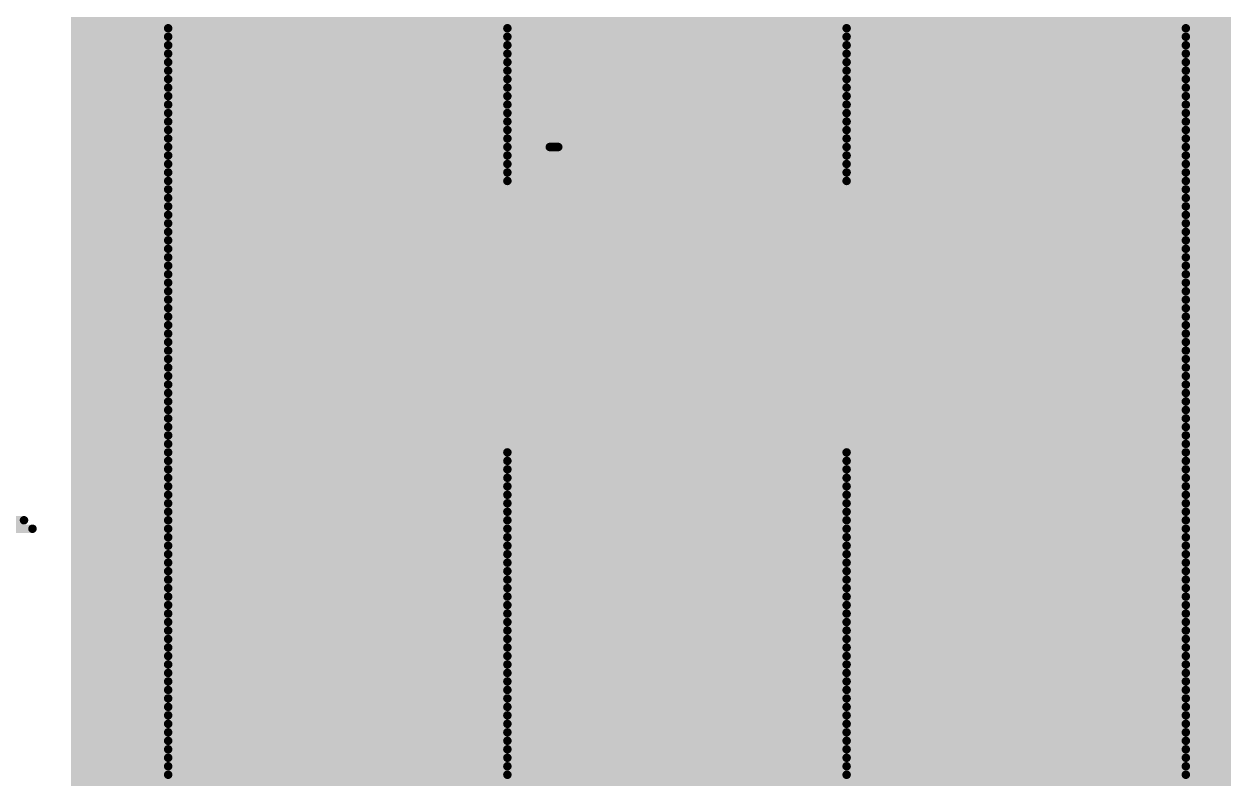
# Model space of a CAD drawing. Header units: inches. Extents: x -5 to 433, y -20 to 71.
# Drawn here: x 8.749 to 12.343, y 52.318 to 54.578 of the extents above; entities that cross this region are included whole.
import ezdxf

# ---------------------------------------------------------------- set-up
doc = ezdxf.new("R2010")
doc.units = ezdxf.units.IN
doc.layers.add('Bottom Overlay', color=54, linetype='Continuous')
doc.layers.add('Top Layer', color=1, linetype='Continuous')

msp = doc.modelspace()

# ---------------------------------------------------------------- hatches: boundary and pattern name
at = {"layer": 'Top Layer'}
msp.add_hatch(color=1, dxfattribs=at).paths.add_polyline_path([(8.89, -10.9982), (13.97, -10.9982), (13.97, 57.1754), (8.89, 57.1754)])

# ---------------------------------------------------------------- linework, layer by layer
at = {"layer": 'Bottom Overlay', "const_width": 0.0254}
for points in [[(9.1808, 54.5656), (10.1968, 54.5656)], [(11.2128, 54.5656), (12.2288, 54.5656)], [(9.1808, 54.5402), (10.1968, 54.5402)], [(9.1808, 54.5148), (10.1968, 54.5148)], [(11.2128, 54.5402), (12.2288, 54.5402)], [(11.2128, 54.5148), (12.2288, 54.5148)], [(9.1808, 54.4894), (10.1968, 54.4894)], [(11.2128, 54.4894), (12.2288, 54.4894)], [(9.1808, 54.464), (10.1968, 54.464)], [(9.1808, 54.4386), (10.1968, 54.4386)], [(11.2128, 54.464), (12.2288, 54.464)], [(11.2128, 54.4386), (12.2288, 54.4386)], [(9.1808, 54.4132), (10.1968, 54.4132)], [(11.2128, 54.4132), (12.2288, 54.4132)], [(9.1808, 54.3878), (10.1968, 54.3878)], [(11.2128, 54.3878), (12.2288, 54.3878)], [(9.1808, 54.3624), (10.1968, 54.3624)], [(9.1808, 54.337), (10.1968, 54.337)], [(11.2128, 54.3624), (12.2288, 54.3624)], [(11.2128, 54.337), (12.2288, 54.337)], [(9.1808, 54.3116), (10.1968, 54.3116)], [(11.2128, 54.3116), (12.2288, 54.3116)], [(9.1808, 54.2862), (10.1968, 54.2862)], [(9.1808, 54.2608), (10.1968, 54.2608)], [(11.2128, 54.2862), (12.2288, 54.2862)], [(11.2128, 54.2608), (12.2288, 54.2608)], [(9.1808, 54.2354), (10.1968, 54.2354)], [(11.2128, 54.2354), (12.2288, 54.2354)], [(9.1808, 54.21), (10.1968, 54.21)], [(10.3238, 54.21), (10.3492, 54.21)], [(11.2128, 54.21), (12.2288, 54.21)], [(9.1808, 54.1846), (10.1968, 54.1846)], [(9.1808, 54.1592), (10.1968, 54.1592)], [(11.2128, 54.1846), (12.2288, 54.1846)], [(11.2128, 54.1592), (12.2288, 54.1592)], [(9.1808, 54.1338), (10.1968, 54.1338)], [(11.2128, 54.1338), (12.2288, 54.1338)], [(9.1808, 54.1084), (10.1968, 54.1084)], [(9.1808, 54.083), (12.2288, 54.083)], [(11.2128, 54.1084), (12.2288, 54.1084)], [(9.1808, 54.0576), (12.2288, 54.0576)], [(9.1808, 54.0322), (12.2288, 54.0322)], [(9.1808, 54.0068), (12.2288, 54.0068)], [(9.1808, 53.9814), (12.2288, 53.9814)], [(9.1808, 53.956), (12.2288, 53.956)], [(9.1808, 53.9306), (12.2288, 53.9306)], [(9.1808, 53.9052), (12.2288, 53.9052)], [(9.1808, 53.8798), (12.2288, 53.8798)], [(9.1808, 53.8544), (12.2288, 53.8544)], [(9.1808, 53.829), (12.2288, 53.829)], [(9.1808, 53.8036), (12.2288, 53.8036)], [(9.1808, 53.7782), (12.2288, 53.7782)], [(9.1808, 53.7528), (12.2288, 53.7528)], [(9.1808, 53.7274), (12.2288, 53.7274)], [(9.1808, 53.702), (12.2288, 53.702)], [(9.1808, 53.6766), (12.2288, 53.6766)], [(9.1808, 53.6512), (12.2288, 53.6512)], [(9.1808, 53.6258), (12.2288, 53.6258)], [(9.1808, 53.6004), (12.2288, 53.6004)], [(9.1808, 53.575), (12.2288, 53.575)], [(9.1808, 53.5496), (12.2288, 53.5496)], [(9.1808, 53.5242), (12.2288, 53.5242)], [(9.1808, 53.4988), (12.2288, 53.4988)], [(9.1808, 53.4734), (12.2288, 53.4734)], [(9.1808, 53.448), (12.2288, 53.448)], [(9.1808, 53.4226), (12.2288, 53.4226)], [(9.1808, 53.3972), (12.2288, 53.3972)], [(9.1808, 53.3718), (12.2288, 53.3718)], [(9.1808, 53.3464), (12.2288, 53.3464)], [(9.1808, 53.321), (12.2288, 53.321)], [(9.1808, 53.2956), (10.1968, 53.2956)], [(11.2128, 53.2956), (12.2288, 53.2956)], [(9.1808, 53.2702), (10.1968, 53.2702)], [(11.2128, 53.2702), (12.2288, 53.2702)], [(9.1808, 53.2448), (10.1968, 53.2448)], [(9.1808, 53.2194), (10.1968, 53.2194)], [(11.2128, 53.2448), (12.2288, 53.2448)], [(11.2128, 53.2194), (12.2288, 53.2194)], [(9.1808, 53.194), (10.1968, 53.194)], [(11.2128, 53.194), (12.2288, 53.194)], [(9.1808, 53.1686), (10.1968, 53.1686)], [(11.2128, 53.1686), (12.2288, 53.1686)], [(9.1808, 53.1432), (10.1968, 53.1432)], [(9.1808, 53.1178), (10.1968, 53.1178)], [(11.2128, 53.1432), (12.2288, 53.1432)], [(11.2128, 53.1178), (12.2288, 53.1178)], [(7.7838, 53.0924), (8.749, 53.0924)], [(9.1808, 53.0924), (10.1968, 53.0924)], [(11.2128, 53.0924), (12.2288, 53.0924)], [(7.7838, 53.067), (8.7744, 53.067)], [(9.1808, 53.067), (10.1968, 53.067)], [(9.1808, 53.0416), (10.1968, 53.0416)], [(11.2128, 53.067), (12.2288, 53.067)], [(11.2128, 53.0416), (12.2288, 53.0416)], [(9.1808, 53.0162), (10.1968, 53.0162)], [(11.2128, 53.0162), (12.2288, 53.0162)], [(9.1808, 52.9908), (10.1968, 52.9908)], [(9.1808, 52.9654), (10.1968, 52.9654)], [(11.2128, 52.9908), (12.2288, 52.9908)], [(11.2128, 52.9654), (12.2288, 52.9654)], [(9.1808, 52.94), (10.1968, 52.94)], [(11.2128, 52.94), (12.2288, 52.94)], [(9.1808, 52.9146), (10.1968, 52.9146)], [(11.2128, 52.9146), (12.2288, 52.9146)], [(9.1808, 52.8892), (10.1968, 52.8892)], [(9.1808, 52.8638), (10.1968, 52.8638)], [(11.2128, 52.8892), (12.2288, 52.8892)], [(11.2128, 52.8638), (12.2288, 52.8638)], [(9.1808, 52.8384), (10.1968, 52.8384)], [(11.2128, 52.8384), (12.2288, 52.8384)], [(9.1808, 52.813), (10.1968, 52.813)], [(9.1808, 52.7876), (10.1968, 52.7876)], [(11.2128, 52.813), (12.2288, 52.813)], [(11.2128, 52.7876), (12.2288, 52.7876)], [(9.1808, 52.7622), (10.1968, 52.7622)], [(11.2128, 52.7622), (12.2288, 52.7622)], [(9.1808, 52.7368), (10.1968, 52.7368)], [(11.2128, 52.7368), (12.2288, 52.7368)], [(9.1808, 52.7114), (10.1968, 52.7114)], [(9.1808, 52.686), (10.1968, 52.686)], [(11.2128, 52.7114), (12.2288, 52.7114)], [(11.2128, 52.686), (12.2288, 52.686)], [(9.1808, 52.6606), (10.1968, 52.6606)], [(11.2128, 52.6606), (12.2288, 52.6606)], [(9.1808, 52.6352), (10.1968, 52.6352)], [(9.1808, 52.6098), (10.1968, 52.6098)], [(11.2128, 52.6352), (12.2288, 52.6352)], [(11.2128, 52.6098), (12.2288, 52.6098)], [(9.1808, 52.5844), (10.1968, 52.5844)], [(11.2128, 52.5844), (12.2288, 52.5844)], [(9.1808, 52.559), (10.1968, 52.559)], [(9.1808, 52.5336), (10.1968, 52.5336)], [(11.2128, 52.559), (12.2288, 52.559)], [(11.2128, 52.5336), (12.2288, 52.5336)], [(9.1808, 52.5082), (10.1968, 52.5082)], [(11.2128, 52.5082), (12.2288, 52.5082)], [(9.1808, 52.4828), (10.1968, 52.4828)], [(11.2128, 52.4828), (12.2288, 52.4828)], [(9.1808, 52.4574), (10.1968, 52.4574)], [(9.1808, 52.432), (10.1968, 52.432)], [(11.2128, 52.4574), (12.2288, 52.4574)], [(11.2128, 52.432), (12.2288, 52.432)], [(9.1808, 52.4066), (10.1968, 52.4066)], [(11.2128, 52.4066), (12.2288, 52.4066)], [(9.1808, 52.3812), (10.1968, 52.3812)], [(9.1808, 52.3558), (10.1968, 52.3558)], [(11.2128, 52.3812), (12.2288, 52.3812)], [(11.2128, 52.3558), (12.2288, 52.3558)], [(9.1808, 52.3304), (10.1968, 52.3304)], [(11.2128, 52.3304), (12.2288, 52.3304)]]:
    msp.add_lwpolyline(points, dxfattribs=at)
at = {"layer": 'Bottom Overlay', "const_width": 0.0127}
for points in [[(9.1745, 54.5656, 1), (9.1872, 54.5656, 1)], [(10.1905, 54.5656, 1), (10.2032, 54.5656, 1)], [(11.2065, 54.5656, 1), (11.2192, 54.5656, 1)], [(12.2225, 54.5656, 1), (12.2352, 54.5656, 1)], [(9.1745, 54.5402, 1), (9.1872, 54.5402, 1)], [(9.1745, 54.5148, 1), (9.1872, 54.5148, 1)], [(10.1905, 54.5402, 1), (10.2032, 54.5402, 1)], [(10.1905, 54.5148, 1), (10.2032, 54.5148, 1)], [(11.2065, 54.5402, 1), (11.2192, 54.5402, 1)], [(11.2065, 54.5148, 1), (11.2192, 54.5148, 1)], [(12.2225, 54.5402, 1), (12.2352, 54.5402, 1)], [(12.2225, 54.5148, 1), (12.2352, 54.5148, 1)], [(9.1745, 54.4894, 1), (9.1872, 54.4894, 1)], [(10.1905, 54.4894, 1), (10.2032, 54.4894, 1)], [(11.2065, 54.4894, 1), (11.2192, 54.4894, 1)], [(12.2225, 54.4894, 1), (12.2352, 54.4894, 1)], [(9.1745, 54.464, 1), (9.1872, 54.464, 1)], [(9.1745, 54.4386, 1), (9.1872, 54.4386, 1)], [(10.1905, 54.464, 1), (10.2032, 54.464, 1)], [(10.1905, 54.4386, 1), (10.2032, 54.4386, 1)], [(11.2065, 54.464, 1), (11.2192, 54.464, 1)], [(11.2065, 54.4386, 1), (11.2192, 54.4386, 1)], [(12.2225, 54.464, 1), (12.2352, 54.464, 1)], [(12.2225, 54.4386, 1), (12.2352, 54.4386, 1)], [(9.1745, 54.4132, 1), (9.1872, 54.4132, 1)], [(10.1905, 54.4132, 1), (10.2032, 54.4132, 1)], [(11.2065, 54.4132, 1), (11.2192, 54.4132, 1)], [(12.2225, 54.4132, 1), (12.2352, 54.4132, 1)], [(9.1745, 54.3878, 1), (9.1872, 54.3878, 1)], [(10.1905, 54.3878, 1), (10.2032, 54.3878, 1)], [(11.2065, 54.3878, 1), (11.2192, 54.3878, 1)], [(12.2225, 54.3878, 1), (12.2352, 54.3878, 1)], [(9.1745, 54.3624, 1), (9.1872, 54.3624, 1)], [(9.1745, 54.337, 1), (9.1872, 54.337, 1)], [(10.1905, 54.3624, 1), (10.2032, 54.3624, 1)], [(10.1905, 54.337, 1), (10.2032, 54.337, 1)], [(11.2065, 54.3624, 1), (11.2192, 54.3624, 1)], [(11.2065, 54.337, 1), (11.2192, 54.337, 1)], [(12.2225, 54.3624, 1), (12.2352, 54.3624, 1)], [(12.2225, 54.337, 1), (12.2352, 54.337, 1)], [(9.1745, 54.3116, 1), (9.1872, 54.3116, 1)], [(10.1905, 54.3116, 1), (10.2032, 54.3116, 1)], [(11.2065, 54.3116, 1), (11.2192, 54.3116, 1)], [(12.2225, 54.3116, 1), (12.2352, 54.3116, 1)], [(9.1745, 54.2862, 1), (9.1872, 54.2862, 1)], [(9.1745, 54.2608, 1), (9.1872, 54.2608, 1)], [(10.1905, 54.2862, 1), (10.2032, 54.2862, 1)], [(10.1905, 54.2608, 1), (10.2032, 54.2608, 1)], [(11.2065, 54.2862, 1), (11.2192, 54.2862, 1)], [(11.2065, 54.2608, 1), (11.2192, 54.2608, 1)], [(12.2225, 54.2862, 1), (12.2352, 54.2862, 1)], [(12.2225, 54.2608, 1), (12.2352, 54.2608, 1)], [(9.1745, 54.2354, 1), (9.1872, 54.2354, 1)], [(10.1905, 54.2354, 1), (10.2032, 54.2354, 1)], [(11.2065, 54.2354, 1), (11.2192, 54.2354, 1)], [(12.2225, 54.2354, 1), (12.2352, 54.2354, 1)], [(9.1745, 54.21, 1), (9.1872, 54.21, 1)], [(10.1905, 54.21, 1), (10.2032, 54.21, 1)], [(10.3175, 54.21, 1), (10.3302, 54.21, 1)], [(10.3429, 54.21, 1), (10.3556, 54.21, 1)], [(11.2065, 54.21, 1), (11.2192, 54.21, 1)], [(12.2225, 54.21, 1), (12.2352, 54.21, 1)], [(9.1745, 54.1846, 1), (9.1872, 54.1846, 1)], [(9.1745, 54.1592, 1), (9.1872, 54.1592, 1)], [(10.1905, 54.1846, 1), (10.2032, 54.1846, 1)], [(10.1905, 54.1592, 1), (10.2032, 54.1592, 1)], [(11.2065, 54.1846, 1), (11.2192, 54.1846, 1)], [(11.2065, 54.1592, 1), (11.2192, 54.1592, 1)], [(12.2225, 54.1846, 1), (12.2352, 54.1846, 1)], [(12.2225, 54.1592, 1), (12.2352, 54.1592, 1)], [(9.1745, 54.1338, 1), (9.1872, 54.1338, 1)], [(10.1905, 54.1338, 1), (10.2032, 54.1338, 1)], [(11.2065, 54.1338, 1), (11.2192, 54.1338, 1)], [(12.2225, 54.1338, 1), (12.2352, 54.1338, 1)], [(9.1745, 54.1084, 1), (9.1872, 54.1084, 1)], [(9.1745, 54.083, 1), (9.1872, 54.083, 1)], [(10.1905, 54.1084, 1), (10.2032, 54.1084, 1)], [(11.2065, 54.1084, 1), (11.2192, 54.1084, 1)], [(12.2225, 54.1084, 1), (12.2352, 54.1084, 1)], [(12.2225, 54.083, 1), (12.2352, 54.083, 1)], [(9.1745, 54.0576, 1), (9.1872, 54.0576, 1)], [(12.2225, 54.0576, 1), (12.2352, 54.0576, 1)], [(9.1745, 54.0322, 1), (9.1872, 54.0322, 1)], [(9.1745, 54.0068, 1), (9.1872, 54.0068, 1)], [(12.2225, 54.0322, 1), (12.2352, 54.0322, 1)], [(12.2225, 54.0068, 1), (12.2352, 54.0068, 1)], [(9.1745, 53.9814, 1), (9.1872, 53.9814, 1)], [(12.2225, 53.9814, 1), (12.2352, 53.9814, 1)], [(9.1745, 53.956, 1), (9.1872, 53.956, 1)], [(12.2225, 53.956, 1), (12.2352, 53.956, 1)], [(9.1745, 53.9306, 1), (9.1872, 53.9306, 1)], [(9.1745, 53.9052, 1), (9.1872, 53.9052, 1)], [(12.2225, 53.9306, 1), (12.2352, 53.9306, 1)], [(12.2225, 53.9052, 1), (12.2352, 53.9052, 1)], [(9.1745, 53.8798, 1), (9.1872, 53.8798, 1)], [(12.2225, 53.8798, 1), (12.2352, 53.8798, 1)], [(9.1745, 53.8544, 1), (9.1872, 53.8544, 1)], [(9.1745, 53.829, 1), (9.1872, 53.829, 1)], [(12.2225, 53.8544, 1), (12.2352, 53.8544, 1)], [(12.2225, 53.829, 1), (12.2352, 53.829, 1)], [(9.1745, 53.8036, 1), (9.1872, 53.8036, 1)], [(12.2225, 53.8036, 1), (12.2352, 53.8036, 1)], [(9.1745, 53.7782, 1), (9.1872, 53.7782, 1)], [(12.2225, 53.7782, 1), (12.2352, 53.7782, 1)], [(9.1745, 53.7528, 1), (9.1872, 53.7528, 1)], [(9.1745, 53.7274, 1), (9.1872, 53.7274, 1)], [(12.2225, 53.7528, 1), (12.2352, 53.7528, 1)], [(12.2225, 53.7274, 1), (12.2352, 53.7274, 1)], [(9.1745, 53.702, 1), (9.1872, 53.702, 1)], [(12.2225, 53.702, 1), (12.2352, 53.702, 1)], [(9.1745, 53.6766, 1), (9.1872, 53.6766, 1)], [(9.1745, 53.6512, 1), (9.1872, 53.6512, 1)], [(12.2225, 53.6766, 1), (12.2352, 53.6766, 1)], [(12.2225, 53.6512, 1), (12.2352, 53.6512, 1)], [(9.1745, 53.6258, 1), (9.1872, 53.6258, 1)], [(12.2225, 53.6258, 1), (12.2352, 53.6258, 1)], [(9.1745, 53.6004, 1), (9.1872, 53.6004, 1)], [(12.2225, 53.6004, 1), (12.2352, 53.6004, 1)], [(9.1745, 53.575, 1), (9.1872, 53.575, 1)], [(9.1745, 53.5496, 1), (9.1872, 53.5496, 1)], [(12.2225, 53.575, 1), (12.2352, 53.575, 1)], [(12.2225, 53.5496, 1), (12.2352, 53.5496, 1)], [(9.1745, 53.5242, 1), (9.1872, 53.5242, 1)], [(12.2225, 53.5242, 1), (12.2352, 53.5242, 1)], [(9.1745, 53.4988, 1), (9.1872, 53.4988, 1)], [(9.1745, 53.4734, 1), (9.1872, 53.4734, 1)], [(12.2225, 53.4988, 1), (12.2352, 53.4988, 1)], [(12.2225, 53.4734, 1), (12.2352, 53.4734, 1)], [(9.1745, 53.448, 1), (9.1872, 53.448, 1)], [(12.2225, 53.448, 1), (12.2352, 53.448, 1)], [(9.1745, 53.4226, 1), (9.1872, 53.4226, 1)], [(9.1745, 53.3972, 1), (9.1872, 53.3972, 1)], [(12.2225, 53.4226, 1), (12.2352, 53.4226, 1)], [(12.2225, 53.3972, 1), (12.2352, 53.3972, 1)], [(9.1745, 53.3718, 1), (9.1872, 53.3718, 1)], [(12.2225, 53.3718, 1), (12.2352, 53.3718, 1)], [(9.1745, 53.3464, 1), (9.1872, 53.3464, 1)], [(12.2225, 53.3464, 1), (12.2352, 53.3464, 1)], [(9.1745, 53.321, 1), (9.1872, 53.321, 1)], [(9.1745, 53.2956, 1), (9.1872, 53.2956, 1)], [(10.1905, 53.2956, 1), (10.2032, 53.2956, 1)], [(11.2065, 53.2956, 1), (11.2192, 53.2956, 1)], [(12.2225, 53.321, 1), (12.2352, 53.321, 1)], [(12.2225, 53.2956, 1), (12.2352, 53.2956, 1)], [(9.1745, 53.2702, 1), (9.1872, 53.2702, 1)], [(10.1905, 53.2702, 1), (10.2032, 53.2702, 1)], [(11.2065, 53.2702, 1), (11.2192, 53.2702, 1)], [(12.2225, 53.2702, 1), (12.2352, 53.2702, 1)], [(9.1745, 53.2448, 1), (9.1872, 53.2448, 1)], [(9.1745, 53.2194, 1), (9.1872, 53.2194, 1)], [(10.1905, 53.2448, 1), (10.2032, 53.2448, 1)], [(10.1905, 53.2194, 1), (10.2032, 53.2194, 1)], [(11.2065, 53.2448, 1), (11.2192, 53.2448, 1)], [(11.2065, 53.2194, 1), (11.2192, 53.2194, 1)], [(12.2225, 53.2448, 1), (12.2352, 53.2448, 1)], [(12.2225, 53.2194, 1), (12.2352, 53.2194, 1)], [(9.1745, 53.194, 1), (9.1872, 53.194, 1)], [(10.1905, 53.194, 1), (10.2032, 53.194, 1)], [(11.2065, 53.194, 1), (11.2192, 53.194, 1)], [(12.2225, 53.194, 1), (12.2352, 53.194, 1)], [(9.1745, 53.1686, 1), (9.1872, 53.1686, 1)], [(10.1905, 53.1686, 1), (10.2032, 53.1686, 1)], [(11.2065, 53.1686, 1), (11.2192, 53.1686, 1)], [(12.2225, 53.1686, 1), (12.2352, 53.1686, 1)], [(9.1745, 53.1432, 1), (9.1872, 53.1432, 1)], [(9.1745, 53.1178, 1), (9.1872, 53.1178, 1)], [(10.1905, 53.1432, 1), (10.2032, 53.1432, 1)], [(10.1905, 53.1178, 1), (10.2032, 53.1178, 1)], [(11.2065, 53.1432, 1), (11.2192, 53.1432, 1)], [(11.2065, 53.1178, 1), (11.2192, 53.1178, 1)], [(12.2225, 53.1432, 1), (12.2352, 53.1432, 1)], [(12.2225, 53.1178, 1), (12.2352, 53.1178, 1)], [(8.7427, 53.0924, 1), (8.7554, 53.0924, 1)], [(9.1745, 53.0924, 1), (9.1872, 53.0924, 1)], [(10.1905, 53.0924, 1), (10.2032, 53.0924, 1)], [(11.2065, 53.0924, 1), (11.2192, 53.0924, 1)], [(12.2225, 53.0924, 1), (12.2352, 53.0924, 1)], [(8.7681, 53.067, 1), (8.7808, 53.067, 1)], [(9.1745, 53.067, 1), (9.1872, 53.067, 1)], [(9.1745, 53.0416, 1), (9.1872, 53.0416, 1)], [(10.1905, 53.067, 1), (10.2032, 53.067, 1)], [(10.1905, 53.0416, 1), (10.2032, 53.0416, 1)], [(11.2065, 53.067, 1), (11.2192, 53.067, 1)], [(11.2065, 53.0416, 1), (11.2192, 53.0416, 1)], [(12.2225, 53.067, 1), (12.2352, 53.067, 1)], [(12.2225, 53.0416, 1), (12.2352, 53.0416, 1)], [(9.1745, 53.0162, 1), (9.1872, 53.0162, 1)], [(10.1905, 53.0162, 1), (10.2032, 53.0162, 1)], [(11.2065, 53.0162, 1), (11.2192, 53.0162, 1)], [(12.2225, 53.0162, 1), (12.2352, 53.0162, 1)], [(9.1745, 52.9908, 1), (9.1872, 52.9908, 1)], [(9.1745, 52.9654, 1), (9.1872, 52.9654, 1)], [(10.1905, 52.9908, 1), (10.2032, 52.9908, 1)], [(10.1905, 52.9654, 1), (10.2032, 52.9654, 1)], [(11.2065, 52.9908, 1), (11.2192, 52.9908, 1)], [(11.2065, 52.9654, 1), (11.2192, 52.9654, 1)], [(12.2225, 52.9908, 1), (12.2352, 52.9908, 1)], [(12.2225, 52.9654, 1), (12.2352, 52.9654, 1)], [(9.1745, 52.94, 1), (9.1872, 52.94, 1)], [(10.1905, 52.94, 1), (10.2032, 52.94, 1)], [(11.2065, 52.94, 1), (11.2192, 52.94, 1)], [(12.2225, 52.94, 1), (12.2352, 52.94, 1)], [(9.1745, 52.9146, 1), (9.1872, 52.9146, 1)], [(10.1905, 52.9146, 1), (10.2032, 52.9146, 1)], [(11.2065, 52.9146, 1), (11.2192, 52.9146, 1)], [(12.2225, 52.9146, 1), (12.2352, 52.9146, 1)], [(9.1745, 52.8892, 1), (9.1872, 52.8892, 1)], [(9.1745, 52.8638, 1), (9.1872, 52.8638, 1)], [(10.1905, 52.8892, 1), (10.2032, 52.8892, 1)], [(10.1905, 52.8638, 1), (10.2032, 52.8638, 1)], [(11.2065, 52.8892, 1), (11.2192, 52.8892, 1)], [(11.2065, 52.8638, 1), (11.2192, 52.8638, 1)], [(12.2225, 52.8892, 1), (12.2352, 52.8892, 1)], [(12.2225, 52.8638, 1), (12.2352, 52.8638, 1)], [(9.1745, 52.8384, 1), (9.1872, 52.8384, 1)], [(10.1905, 52.8384, 1), (10.2032, 52.8384, 1)], [(11.2065, 52.8384, 1), (11.2192, 52.8384, 1)], [(12.2225, 52.8384, 1), (12.2352, 52.8384, 1)], [(9.1745, 52.813, 1), (9.1872, 52.813, 1)], [(9.1745, 52.7876, 1), (9.1872, 52.7876, 1)], [(10.1905, 52.813, 1), (10.2032, 52.813, 1)], [(10.1905, 52.7876, 1), (10.2032, 52.7876, 1)], [(11.2065, 52.813, 1), (11.2192, 52.813, 1)], [(11.2065, 52.7876, 1), (11.2192, 52.7876, 1)], [(12.2225, 52.813, 1), (12.2352, 52.813, 1)], [(12.2225, 52.7876, 1), (12.2352, 52.7876, 1)], [(9.1745, 52.7622, 1), (9.1872, 52.7622, 1)], [(10.1905, 52.7622, 1), (10.2032, 52.7622, 1)], [(11.2065, 52.7622, 1), (11.2192, 52.7622, 1)], [(12.2225, 52.7622, 1), (12.2352, 52.7622, 1)], [(9.1745, 52.7368, 1), (9.1872, 52.7368, 1)], [(10.1905, 52.7368, 1), (10.2032, 52.7368, 1)], [(11.2065, 52.7368, 1), (11.2192, 52.7368, 1)], [(12.2225, 52.7368, 1), (12.2352, 52.7368, 1)], [(9.1745, 52.7114, 1), (9.1872, 52.7114, 1)], [(9.1745, 52.686, 1), (9.1872, 52.686, 1)], [(10.1905, 52.7114, 1), (10.2032, 52.7114, 1)], [(10.1905, 52.686, 1), (10.2032, 52.686, 1)], [(11.2065, 52.7114, 1), (11.2192, 52.7114, 1)], [(11.2065, 52.686, 1), (11.2192, 52.686, 1)], [(12.2225, 52.7114, 1), (12.2352, 52.7114, 1)], [(12.2225, 52.686, 1), (12.2352, 52.686, 1)], [(9.1745, 52.6606, 1), (9.1872, 52.6606, 1)], [(10.1905, 52.6606, 1), (10.2032, 52.6606, 1)], [(11.2065, 52.6606, 1), (11.2192, 52.6606, 1)], [(12.2225, 52.6606, 1), (12.2352, 52.6606, 1)], [(9.1745, 52.6352, 1), (9.1872, 52.6352, 1)], [(9.1745, 52.6098, 1), (9.1872, 52.6098, 1)], [(10.1905, 52.6352, 1), (10.2032, 52.6352, 1)], [(10.1905, 52.6098, 1), (10.2032, 52.6098, 1)], [(11.2065, 52.6352, 1), (11.2192, 52.6352, 1)], [(11.2065, 52.6098, 1), (11.2192, 52.6098, 1)], [(12.2225, 52.6352, 1), (12.2352, 52.6352, 1)], [(12.2225, 52.6098, 1), (12.2352, 52.6098, 1)], [(9.1745, 52.5844, 1), (9.1872, 52.5844, 1)], [(10.1905, 52.5844, 1), (10.2032, 52.5844, 1)], [(11.2065, 52.5844, 1), (11.2192, 52.5844, 1)], [(12.2225, 52.5844, 1), (12.2352, 52.5844, 1)], [(9.1745, 52.559, 1), (9.1872, 52.559, 1)], [(9.1745, 52.5336, 1), (9.1872, 52.5336, 1)], [(10.1905, 52.559, 1), (10.2032, 52.559, 1)], [(10.1905, 52.5336, 1), (10.2032, 52.5336, 1)], [(11.2065, 52.559, 1), (11.2192, 52.559, 1)], [(11.2065, 52.5336, 1), (11.2192, 52.5336, 1)], [(12.2225, 52.559, 1), (12.2352, 52.559, 1)], [(12.2225, 52.5336, 1), (12.2352, 52.5336, 1)], [(9.1745, 52.5082, 1), (9.1872, 52.5082, 1)], [(10.1905, 52.5082, 1), (10.2032, 52.5082, 1)], [(11.2065, 52.5082, 1), (11.2192, 52.5082, 1)], [(12.2225, 52.5082, 1), (12.2352, 52.5082, 1)], [(9.1745, 52.4828, 1), (9.1872, 52.4828, 1)], [(10.1905, 52.4828, 1), (10.2032, 52.4828, 1)], [(11.2065, 52.4828, 1), (11.2192, 52.4828, 1)], [(12.2225, 52.4828, 1), (12.2352, 52.4828, 1)], [(9.1745, 52.4574, 1), (9.1872, 52.4574, 1)], [(9.1745, 52.432, 1), (9.1872, 52.432, 1)], [(10.1905, 52.4574, 1), (10.2032, 52.4574, 1)], [(10.1905, 52.432, 1), (10.2032, 52.432, 1)], [(11.2065, 52.4574, 1), (11.2192, 52.4574, 1)], [(11.2065, 52.432, 1), (11.2192, 52.432, 1)], [(12.2225, 52.4574, 1), (12.2352, 52.4574, 1)], [(12.2225, 52.432, 1), (12.2352, 52.432, 1)], [(9.1745, 52.4066, 1), (9.1872, 52.4066, 1)], [(10.1905, 52.4066, 1), (10.2032, 52.4066, 1)], [(11.2065, 52.4066, 1), (11.2192, 52.4066, 1)], [(12.2225, 52.4066, 1), (12.2352, 52.4066, 1)], [(9.1745, 52.3812, 1), (9.1872, 52.3812, 1)], [(9.1745, 52.3558, 1), (9.1872, 52.3558, 1)], [(10.1905, 52.3812, 1), (10.2032, 52.3812, 1)], [(10.1905, 52.3558, 1), (10.2032, 52.3558, 1)], [(11.2065, 52.3812, 1), (11.2192, 52.3812, 1)], [(11.2065, 52.3558, 1), (11.2192, 52.3558, 1)], [(12.2225, 52.3812, 1), (12.2352, 52.3812, 1)], [(12.2225, 52.3558, 1), (12.2352, 52.3558, 1)], [(9.1745, 52.3304, 1), (9.1872, 52.3304, 1)], [(10.1905, 52.3304, 1), (10.2032, 52.3304, 1)], [(11.2065, 52.3304, 1), (11.2192, 52.3304, 1)], [(12.2225, 52.3304, 1), (12.2352, 52.3304, 1)]]:
    msp.add_lwpolyline(points, format="xyb", close=True, dxfattribs=at)

doc.saveas('drawing.dxf')
